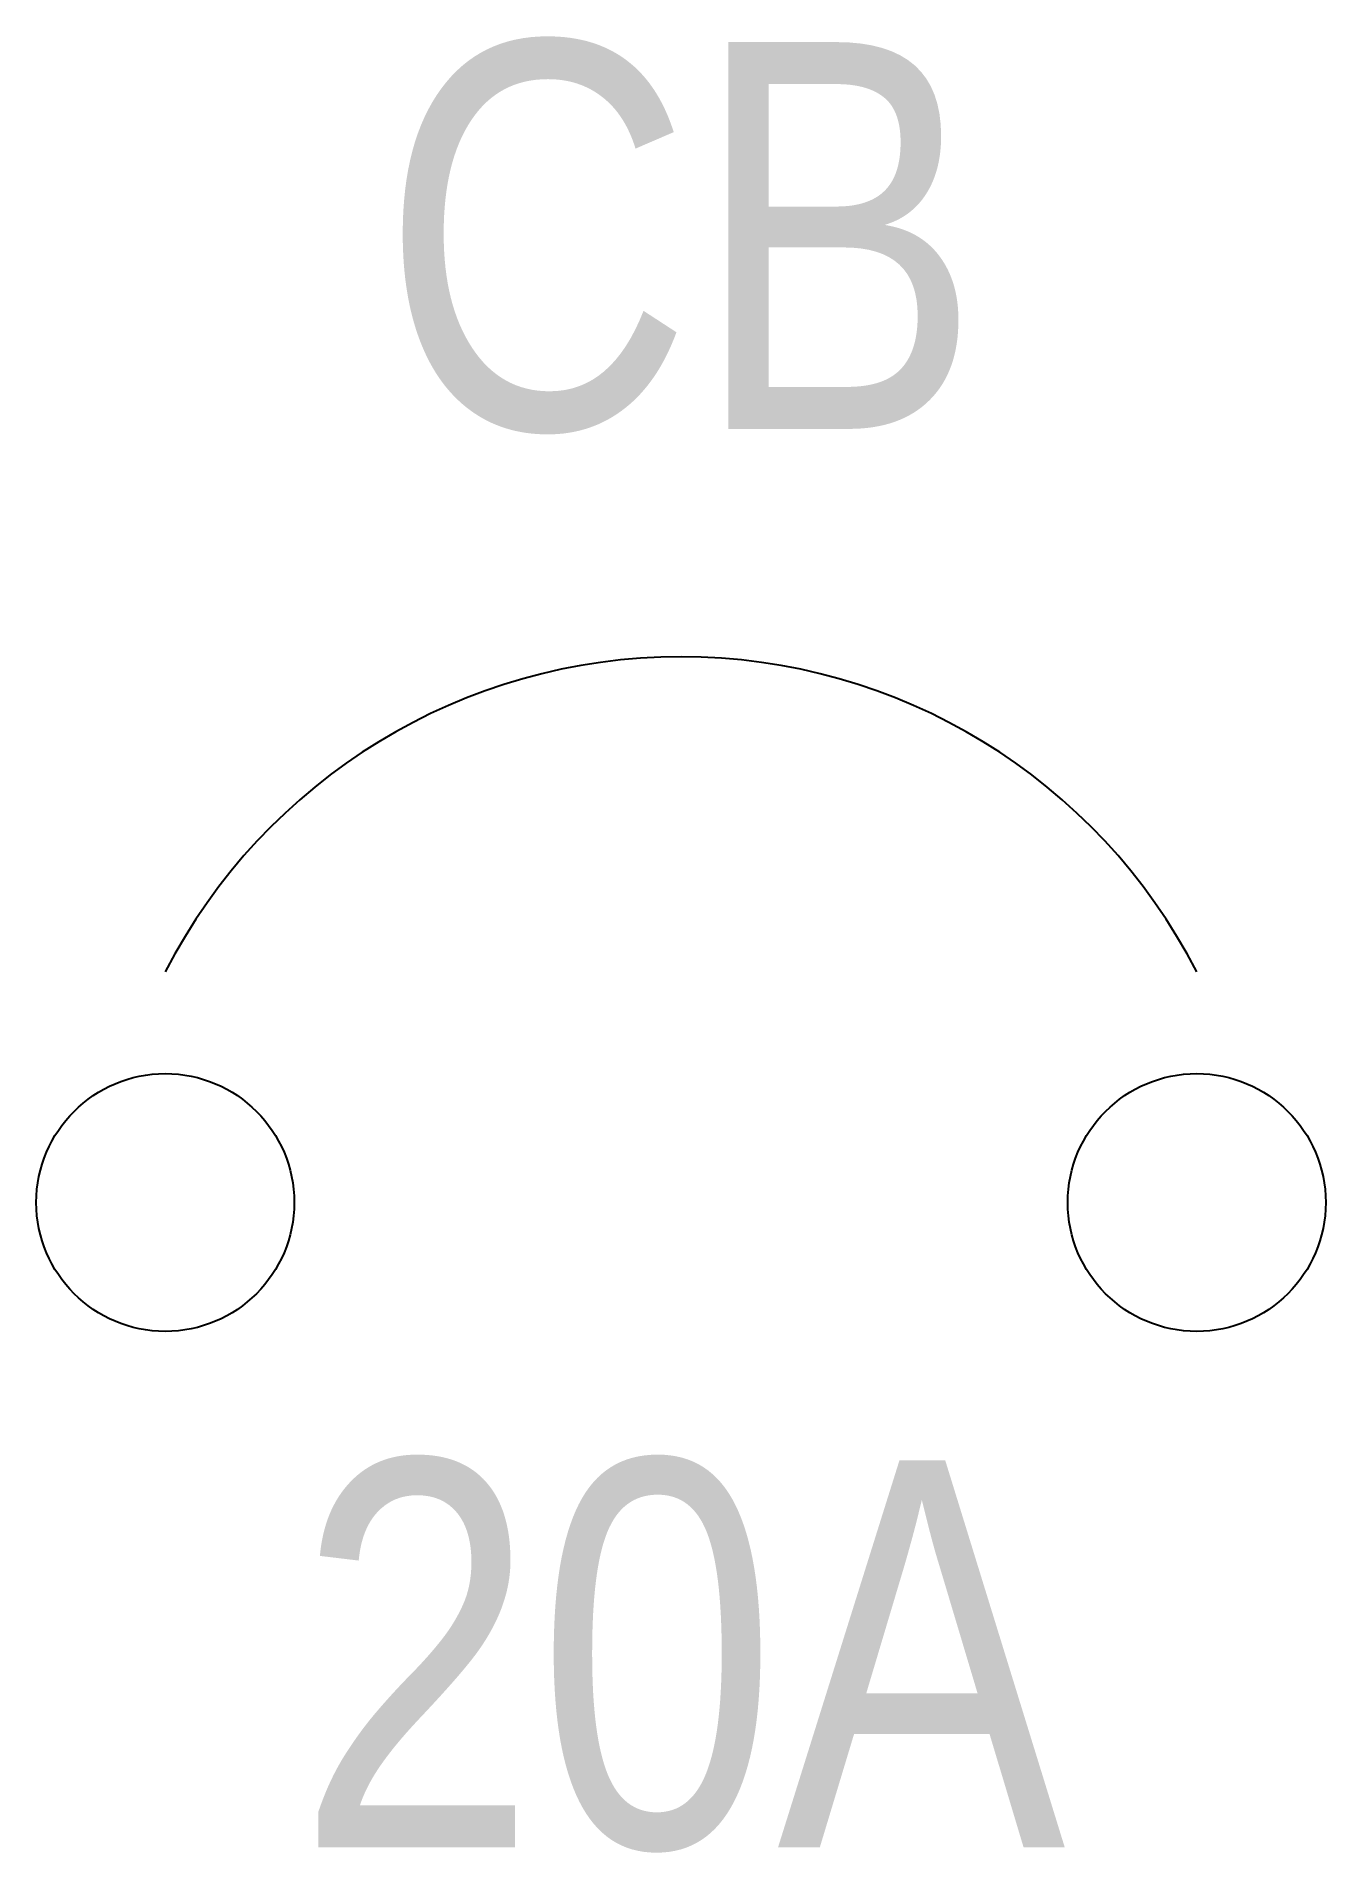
# Model space of a CAD drawing. Header units: inches. Extents: x -1 to 1, y -1.01 to 1.81.
import ezdxf
from ezdxf.enums import TextEntityAlignment as Align

# ---------------------------------------------------------------- set-up
doc = ezdxf.new("R2010")
doc.units = ezdxf.units.IN
doc.header["$MEASUREMENT"] = 0
for name, color, linetype in [('DEVICE', 7, 'Continuous'), ('SYMB', 4, 'Continuous'), ('TAGS', 51, 'Continuous'), ('TEXT', 3, 'Continuous')]:
    doc.layers.add(name, color=color, linetype=linetype)
doc.styles.add('ARIEL', font='arial.ttf', dxfattribs={"width": 0.8, "height": 0.2})

# ---------------------------------------------------------------- blocks, each defined once
blk = doc.blocks.new('Breaker')
at = {"layer": 'SYMB'}
for centre in [(-0.2, 0), (0.2, 0)]:
    blk.add_circle(centre, 0.05, dxfattribs=at)
blk.add_arc((0, -0.01318), 0.22481, 27.17415, 152.82585, dxfattribs=at)
at = {"layer": 'TAGS', "style": 'ARIEL', "width": 0.8}
blk.add_attdef('TAG1', text='', height=0.15, dxfattribs=at).set_placement((0, 0.375), align=Align.MIDDLE_CENTER)
at = {"layer": 'TEXT', "style": 'ARIEL', "width": 0.8}
blk.add_attdef('RATING1', text='', height=0.15, dxfattribs=at).set_placement((0, -0.25), align=Align.CENTER)

msp = doc.modelspace()

# ---------------------------------------------------------------- block references
at = {"layer": 'DEVICE', "color": 0, "xscale": 4, "yscale": 4, "zscale": 4}
msp.add_blockref('Breaker', (0, 0), dxfattribs=at).add_auto_attribs({'TAG1': 'CB', 'RATING1': '20A'})

doc.saveas('drawing.dxf')
